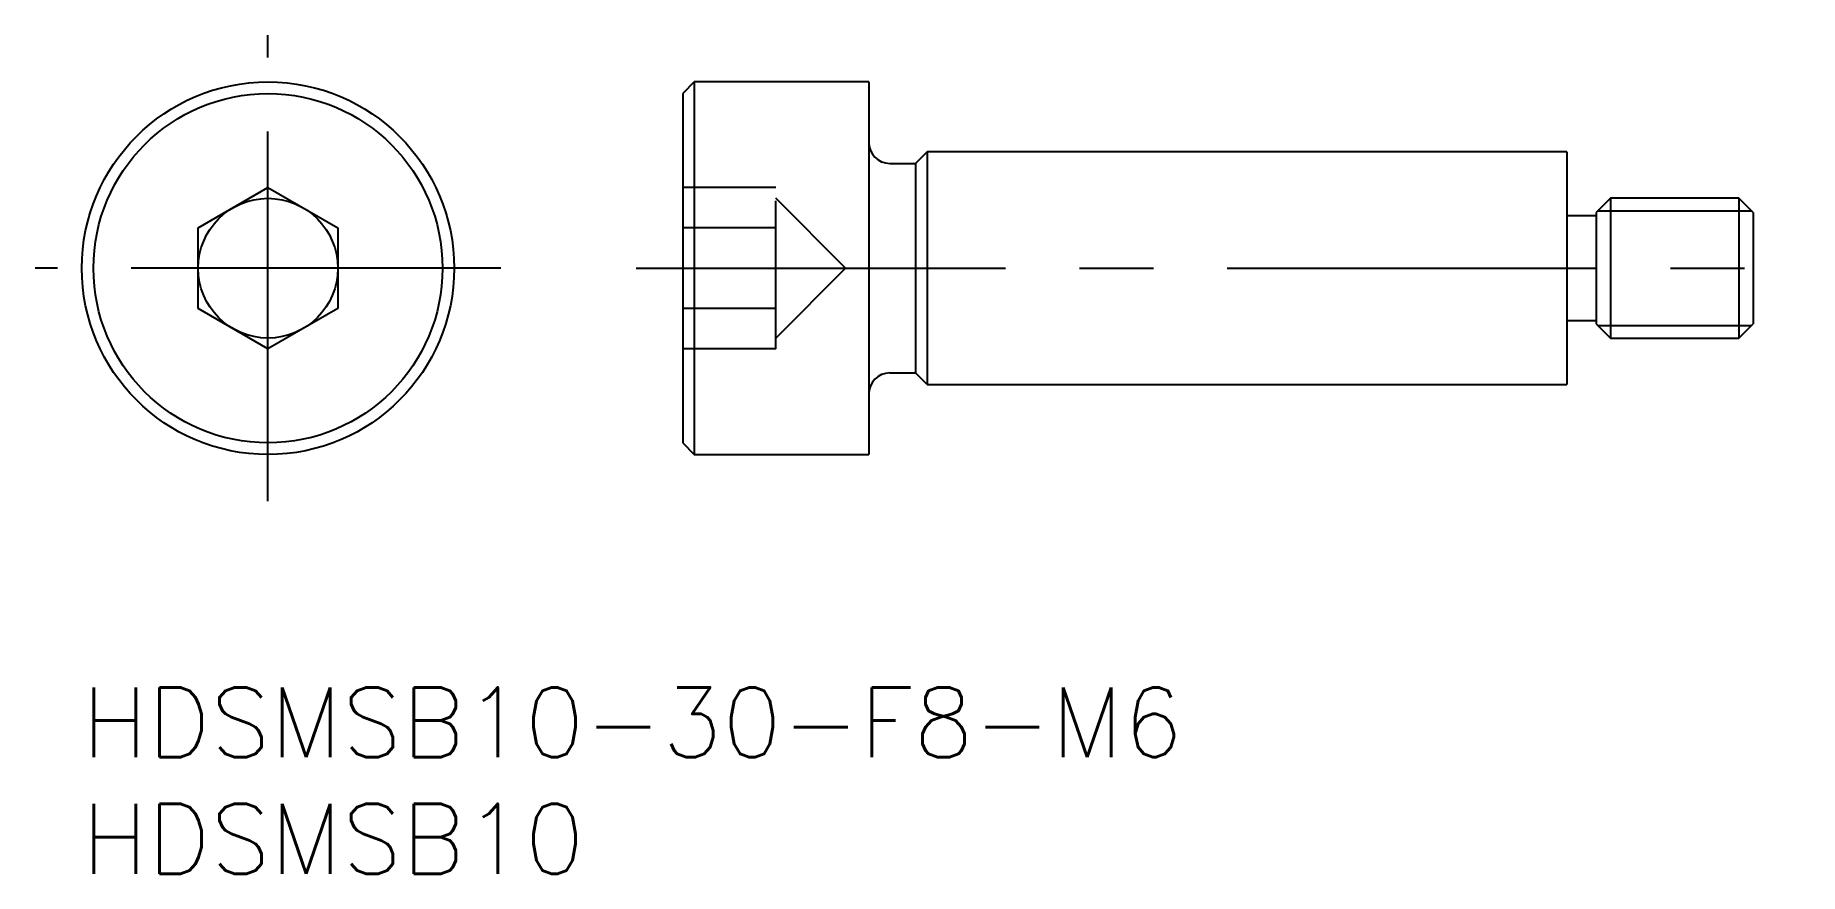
# Model space of a CAD drawing. Extents: x -2 to 73.8, y -8 to 28.
import ezdxf

# ---------------------------------------------------------------- set-up
doc = ezdxf.new("R2010")
doc.units = 0
doc.header["$LTSCALE"] = 0.5
doc.linetypes.add('CENTER', pattern=[50.8, 31.75, -6.35, 6.35, -6.35])
doc.linetypes.add('DASHED', pattern=[19.05, 12.7, -6.35])
for name, color, linetype in [('MSM_CENTER', 1, 'CENTER'), ('MSM_CONTINUOUS', 7, 'CONTINUOUS'), ('MSM_DASHED', 4, 'DASHED'), ('MSM_NARROW', 5, 'CONTINUOUS'), ('MSM_PART_NUMBER', 7, 'CONTINUOUS')]:
    doc.layers.add(name, color=color, linetype=linetype)
doc.styles.get("Standard").update_dxf_attribs({"font": 'txt.shx', "height": 1, "bigfont": 'bigfont.shx'})

# ---------------------------------------------------------------- blocks, each defined once
blk = doc.blocks.new('*U13')
at = {"layer": 'MSM_PART_NUMBER'}
blk.add_text('HDSMSB10-30-F8-M6', height=3, dxfattribs=at).set_placement((0, -3))
blk = doc.blocks.new('*U14')
at = {"layer": 'MSM_PART_NUMBER'}
blk.add_text('HDSMSB10', height=3, dxfattribs=at).set_placement((0, -8))

msp = doc.modelspace()

# ---------------------------------------------------------------- linework, layer by layer
at = {"layer": 'MSM_CENTER'}
for p, q in [((8, 8), (8, 28)), ((18, 18), (-2, 18)), ((23.82, 18), (73.82, 18))]:
    msp.add_line(p, q, dxfattribs=at)
at = {"layer": 'MSM_CONTINUOUS'}
for p, q in [((26.32, 26), (25.82, 25.5)), ((33.82, 26), (26.32, 26)), ((26.32, 26), (26.32, 10)), ((33.82, 26), (33.82, 10)), ((25.82, 25.5), (25.82, 10.5)), ((36.32, 23), (35.82, 22.5)), ((63.82, 23), (36.32, 23)), ((36.32, 23), (36.32, 13)), ((63.82, 23), (63.82, 13)), ((34.72, 22.5), (35.82, 22.5)), ((35.82, 22.5), (35.82, 13.5)), ((5, 19.732), (8, 21.464)), ((8, 21.464), (11, 19.732)), ((65.684, 21), (65.07, 20.387)), ((71.207, 21), (65.684, 21)), ((65.684, 21), (65.684, 15)), ((71.82, 20.387), (71.207, 21)), ((71.207, 21), (71.207, 15)), ((5, 16.268), (5, 19.732)), ((11, 19.732), (11, 16.268)), ((65.07, 20.25), (63.82, 20.25)), ((65.07, 20.387), (65.07, 15.614)), ((71.82, 20.387), (71.82, 15.614)), ((8, 14.536), (5, 16.268)), ((11, 16.268), (8, 14.536)), ((63.82, 15.75), (65.07, 15.75)), ((65.07, 15.614), (65.684, 15)), ((71.207, 15), (71.82, 15.614)), ((65.684, 15), (71.207, 15)), ((34.72, 13.5), (35.82, 13.5)), ((36.32, 13), (35.82, 13.5)), ((36.32, 13), (63.82, 13)), ((25.82, 10.5), (26.32, 10)), ((26.32, 10), (33.82, 10))]:
    msp.add_line(p, q, dxfattribs=at)
for radius in [8, 7.5, 3]:
    msp.add_circle((8, 18), radius, dxfattribs=at)
for centre, start, end in [((34.72, 23.4), 180, 270), ((34.72, 12.6), 90, 180)]:
    msp.add_arc(centre, 0.9, start, end, dxfattribs=at)
at = {"layer": 'MSM_DASHED'}
for p, q in [((29.82, 21.464), (25.82, 21.464)), ((29.82, 14.536), (29.82, 21.464)), ((32.82, 18), (29.82, 21)), ((29.82, 19.732), (25.82, 19.732)), ((29.82, 15), (32.82, 18)), ((29.82, 16.268), (25.82, 16.268)), ((29.82, 14.536), (25.82, 14.536))]:
    msp.add_line(p, q, dxfattribs=at)
at = {"layer": 'MSM_NARROW'}
for p, q in [((65.142, 20.458), (71.748, 20.458)), ((65.142, 15.542), (71.748, 15.542))]:
    msp.add_line(p, q, dxfattribs=at)

# ---------------------------------------------------------------- block references
at = {"layer": 'MSM_CONTINUOUS'}
for name in ['*U13', '*U14']:
    msp.add_blockref(name, (0, 0), dxfattribs=at)

doc.saveas('drawing.dxf')
